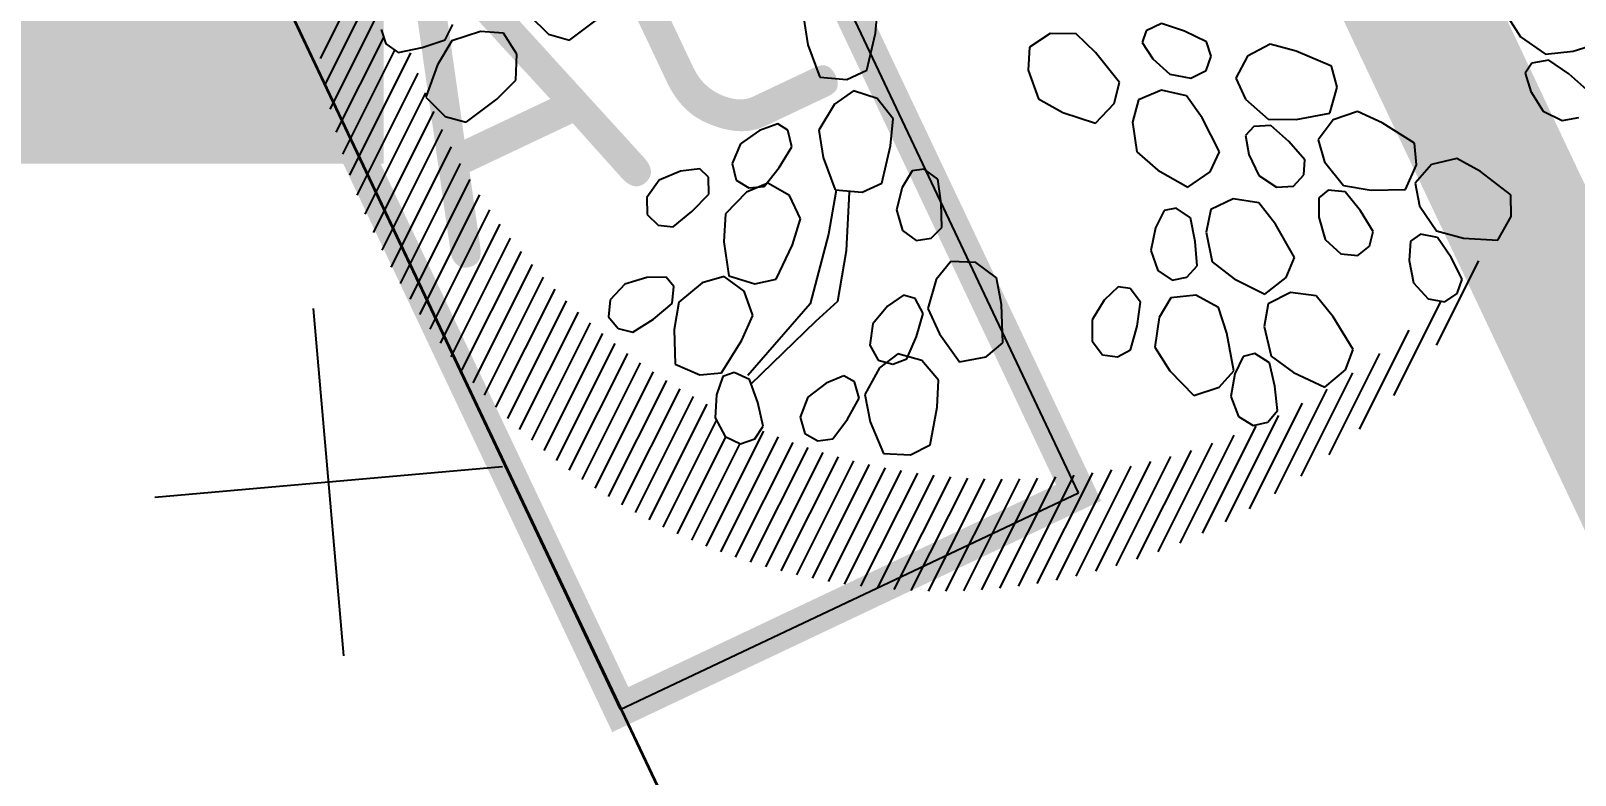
# Model space of a CAD drawing. Extents: x -809667 to 586099, y 3084146 to 3634412.
# Drawn here: x 381286.826 to 381288.653, y 3086160.531 to 3086161.412 of the extents above; entities that cross this region are included whole.
import ezdxf
from ezdxf.enums import TextEntityAlignment as Align

# ---------------------------------------------------------------- set-up
doc = ezdxf.new("R2010")
doc.units = 0
doc.header["$LTSCALE"] = 0.5
doc.header["$PDSIZE"] = 0.2
doc.layers.get('0').update_dxf_attribs({"linetype": 'CONTINUOUS'})
for name, color, linetype in [('EQUIP-箱柜', 3, 'CONTINUOUS'), ('WIRE-动力', 2, 'CONTINUOUS'), ('文字', 7, 'CONTINUOUS')]:
    doc.layers.add(name, color=color, linetype=linetype)
doc.styles.add('-宋体', font='', dxfattribs={"width": 0.6})
doc.styles.add('_TEL_ATTDEF', font='GBENOR', dxfattribs={"width": 0.8, "height": 3, "bigfont": 'GBCBIG'})
doc.styles.add('_TEL_DIM', font='SIMPLEX', dxfattribs={"width": 0.8, "height": 3.5, "bigfont": 'HZTXT'})
doc.styles.get('-宋体').set_extended_font_data('NSimSun')

# ---------------------------------------------------------------- blocks, each defined once
blk = doc.blocks.new('紫薇')
at = {"color": 0}
for p, q in [((570.0132250830065, 8.147294190130197), (490.6842630464525, 87.4762562266842)), ((573.1781404169888, -12.69529067349504), (494.3909795920481, 66.09187015143107)), ((575.3645857281517, -32.55940551430103), (497.0361863462022, 45.76899386761943)), ((516.8145188866183, 15.09661710169166), (516.8145188866183, 3.019324188120663)), ((470.8902440397069, -9.057971687056124), (461.2219786625355, 0.6038661981001496)), ((516.8145188866183, 3.019324188120663), (509.5633178101853, -6.642510735429823)), ((576.7092722457892, -51.58176156165428), (516.8145188866038, 8.312991797545692)), ((400.7952975751832, -11.47342967707664), (391.1270321980119, -30.79710248392075)), ((424.9659732794389, -18.71980661060661), (441.8854397339746, -11.47342967707664)), ((441.8854397339746, -11.47342967707664), (466.0561113506556, -11.47342967707664)), ((466.0561113506556, -11.47342967707664), (482.9755818918347, -25.96618354227394)), ((490.2267829682678, -9.057971687056124), (470.8902440397069, -9.057971687056124)), ((509.5633178101853, -6.642510735429823), (490.2267829682678, -9.057971687056124)), ((577.2686750931607, -87.49650346831186), (499.9973301359278, -10.22515851107892)), ((577.3166555049538, -69.86681435041828), (511.505070714702, -4.055229560181033)), ((420.1318365037441, -38.04347941745073), (424.9659732794389, -18.71980661060661)), ((376.6246300451458, -40.45893740747124), (347.6198257394135, -30.79710248392075)), ((391.1270321980119, -30.79710248392075), (376.6246300451458, -40.45893740747124)), ((482.9755818918347, -25.96618354227394), (499.8950483454391, -47.70531434100121)), ((576.6309971970768, -104.5364951019001), (499.6405828895367, -27.54608079436002)), ((427.3830375801772, -57.3671492645517), (420.1318365037441, -38.04347941745073)), ((499.8950483454391, -47.70531434100121), (490.2267829682678, -67.02898714784533)), ((575.4571837442636, -121.040351178759), (498.722821844116, -44.30598927859683)), ((446.7195765087381, -67.02898714784533), (427.3830375801772, -57.3671492645517)), ((573.7915732748224, -137.0524102390045), (497.2925952241494, -60.55343218831695)), ((475.7243808154017, -76.69082207139581), (446.7195765087381, -67.02898714784533)), ((490.2267829682678, -67.02898714784533), (475.7243808154017, -76.69082207139581)), ((193.3221811186522, -82.21387672331184), (196.9674848914146, -104.1915963133797)), ((571.6713295081863, -152.6098360019969), (495.3903584401414, -76.32886493392289)), ((142.7991120619699, -112.3426177976653), (134.1969735454768, -92.51193293835968)), ((569.1279341203626, -167.7441101438599), (493.0502117612632, -91.66638778476045)), ((196.9674848914146, -104.1915963133797), (195.9549042265862, -131.7203600583598)), ((566.1882977040659, -182.4821432572498), (490.301180745475, -106.5950262986589)), ((158.8075734479353, -138.3879415811971), (142.7991120619699, -112.3426177976653)), ((562.8756018829445, -196.8471169657423), (487.1681784447283, -121.1396935275407)), ((195.9549042265862, -131.7203600583598), (176.1275658048689, -140.3085110420361)), ((559.2099479891767, -210.8591326016758), (483.6727409727318, -135.3219255852164)), ((176.1275658048689, -140.3085110420361), (158.8075734479353, -138.3879415811971)), ((-9.188326003029943, -163.493899111636), (10.31011515855789, -156.7267042947933)), ((10.31011515855789, -156.7267042947933), (29.50726344715804, -162.0410910630599)), ((157.9827132597566, -162.420142008923), (174.1068943282589, -150.7246730560437)), ((174.1068943282589, -150.7246730560437), (191.7258388930932, -156.0492496741936)), ((191.7258388930932, -156.0492496741936), (210.2416475722566, -171.5858579063788)), ((233.6381621640176, -164.0577108608559), (239.8486699396744, -156.6563159069046)), ((239.8486699396744, -156.6563159069046), (255.3170804893598, -157.0232237568125)), ((255.3170804893598, -157.0232237568125), (272.9360281853005, -162.347803001292)), ((555.2088638697751, -224.5357180119026), (479.8335983551515, -149.160452497279)), ((-19.32923410553485, -182.5835515940562), (-9.188326003029943, -163.493899111636)), ((29.50726344715804, -162.0410910630599), (36.32957407273352, -179.1359558319673)), ((151.1164399990812, -181.8839141232893), (157.9827132597566, -162.420142008923)), ((210.2416475722566, -171.5858579063788), (213.886951345019, -193.5635774983093)), ((234.8339734524488, -177.6737492745742), (233.6381621640176, -164.0577108608559)), ((272.9360281853005, -162.347803001292), (284.3444649744779, -175.0737745715305)), ((305.7641848940402, -179.4513347791508), (310.2542634671554, -170.896204826422)), ((310.2542634671554, -170.896204826422), (325.4453736450523, -167.9574095169082)), ((325.4453736450523, -167.9574095169082), (343.7943800603971, -169.4039314175025)), ((343.7943800603971, -169.4039314175025), (357.6533042835072, -179.4055813690647)), ((550.8877048440481, -237.8922285158478), (475.6671234814567, -162.6716471532709)), ((-92.03513111919165, -188.8670642087236), (-76.62134736124426, -177.191576722078)), ((-76.62134736124426, -177.191576722078), (-63.08059841487557, -179.0556005043909)), ((-63.08059841487557, -179.0556005043909), (-57.24673987552524, -186.757363201119)), ((-29.71117579191923, -211.3384644566104), (-19.32923410553485, -182.5835515940562)), ((36.32957407273352, -179.1359558319673), (35.72698250971735, -203.299114770256)), ((159.7185785155743, -201.7145989825949), (151.1164399990812, -181.8839141232893)), ((249.6466216472909, -190.1030369112268), (234.8339734524488, -177.6737492745742)), ((284.3444649744779, -175.0737745715305), (285.5402793930843, -188.6898156115785)), ((309.8349287807941, -192.4995343061164), (305.7641848940402, -179.4513347791508)), ((357.6533042835072, -179.4055813690647), (361.7240517893806, -192.4537827959284)), ((546.259974462213, -250.9421676637139), (471.1876893734152, -175.869882574887)), ((-105.9904456427321, -202.4679916696623), (-92.03513111919165, -188.8670642087236)), ((-57.24673987552524, -186.757363201119), (-61.04649374261498, -201.7563037266955)), ((213.886951345019, -193.5635774983093), (212.8743706801906, -221.0923412432894)), ((266.0118950838223, -200.6819714820012), (249.6466216472909, -190.1030369112268)), ((285.5402793930843, -188.6898156115785), (277.7771451501176, -197.9415587363765)), ((326.9565836908296, -201.4856720129028), (309.8349287807941, -192.4995343061164)), ((361.7240517893806, -192.4537827959284), (356.1114539159462, -203.1476945811883)), ((541.3375836406776, -263.697446371807), (466.4079564757849, -188.7678192068997)), ((-105.9367551989853, -214.5480615580454), (-105.9904456427321, -202.4679916696623)), ((-61.04649374261498, -201.7563037266955), (-70.15815936401486, -217.7486772714183)), ((35.72698250971735, -203.299114770256), (20.81691914796829, -219.852012055926)), ((175.727039902471, -227.759922764264), (159.7185785155743, -201.7145989825949)), ((249.0032895794138, -213.8999914331362), (262.2638636389747, -199.0362642845139)), ((262.2638636389747, -199.0362642845139), (280.6128664352, -200.4827842852101)), ((277.7771451501176, -197.9415587363765), (266.0118950838223, -200.6819714820012)), ((280.6128664352, -200.4827842852101), (302.0149332629517, -211.7154554696754)), ((345.2007556566969, -208.3330233665183), (326.9565836908296, -201.4856720129028)), ((356.1114539159462, -203.1476945811883), (345.2007556566969, -208.3330233665183)), ((536.1310618360003, -276.1685940967873), (461.3391058170091, -201.3766380778106)), ((-171.8302298244089, -232.1547575136647), (-153.7945633046329, -220.2397425221279)), ((-153.7945633046329, -220.2397425221279), (-133.4341737851501, -223.6218531066552)), ((-98.64443247206509, -224.1752643389627), (-105.9367551989853, -214.5480615580454)), ((-70.15815936401486, -217.7486772714183), (-85.10368026699871, -226.0392856532708)), ((-20.41389885824174, -226.0772352302447), (-29.71117579191923, -211.3384644566104)), ((20.81691914796829, -219.852012055926), (-1.337268739007413, -236.2242480656132)), ((212.8743706801906, -221.0923412432894), (193.0470322584733, -229.6804922269657)), ((212.2640695869923, -221.6183577654883), (229.1835401272401, -253.0193264493719)), ((246.4437521183863, -234.3800525022671), (249.0032895794138, -213.8999914331362)), ((302.0149332629517, -211.7154554696754), (310.2612618561834, -232.4110217271373)), ((530.6497304449149, -288.3649322353303), (455.991029779485, -213.7062315699295)), ((-194.7000264683738, -252.442737412639), (-171.8302298244089, -232.1547575136647)), ((-133.4341737851501, -223.6218531066552), (-119.1164506264031, -237.4701747624204)), ((-85.10368026699871, -226.0392856532708), (-98.64443247206509, -224.1752643389627)), ((-77.41830730717629, -238.3309259591624), (-59.64736527856439, -227.8343668645248)), ((-59.64736527856439, -227.8343668645248), (-39.77782343979925, -229.2395416712388)), ((-39.77782343979925, -229.2395416712388), (-29.70350073743612, -244.6436432627961)), ((-1.337268739007413, -236.2242480656132), (-20.41389885824174, -226.0772352302447)), ((132.4041834240779, -238.9719328666106), (140.2403596164659, -227.7727896245196)), ((140.2403596164659, -227.7727896245196), (149.7554095573723, -226.0950295971707)), ((149.7554095573723, -226.0950295971707), (161.3690556827933, -236.3189999582246)), ((193.0470322584733, -229.6804922269657), (175.727039902471, -227.759922764264)), ((219.5152706634253, -269.9275383045897), (202.5958042098209, -226.4492767089978)), ((259.0753270788118, -251.9213227825239), (246.4437521183863, -234.3800525022671)), ((310.2612618561834, -232.4110217271373), (315.1400275565684, -259.5229342048988)), ((524.9018461206579, -300.2947174407891), (450.3724892898026, -225.7653606099193)), ((-119.1164506264031, -237.4701747624204), (-121.3006373448297, -255.7460509976372)), ((-83.57560541760176, -259.0514599541202), (-77.41830730717629, -238.3309259591624)), ((-29.70350073743612, -244.6436432627961), (-25.50630765873939, -268.4471080685034)), ((135.7619381714612, -258.0147063201293), (132.4041834240779, -238.9719328666106)), ((161.3690556827933, -236.3189999582246), (171.4433790938929, -251.723105574958)), ((359.6348598022014, -253.8309480836615), (363.1251171482727, -244.8215553322807)), ((363.1251171482727, -244.8215553322807), (377.8846126133576, -240.1778886867687)), ((377.8846126133576, -240.1778886867687), (396.2792423060164, -239.5328611629084)), ((396.2792423060164, -239.5328611629084), (411.1836108416319, -247.8972249133512)), ((518.8947198786773, -311.9652607284952), (444.4912441209308, -237.5617849707487)), ((-193.5838330537081, -269.8331035552546), (-194.7000264683738, -252.442737412639)), ((-121.3006373448297, -255.7460509976372), (-133.3859731527045, -276.6784666432068)), ((-88.05402394663543, -289.2933761356398), (-83.57560541760176, -259.0514599541202)), ((141.4984568813816, -276.6380353560671), (135.7619381714612, -258.0147063201293)), ((171.4433790938929, -251.723105574958), (172.0026518553495, -268.8049671938643)), ((229.1835401272401, -253.0193264493719), (260.6054128212854, -301.3285040268674)), ((280.2677272511646, -273.9556573973969), (259.0753270788118, -251.9213227825239)), ((307.3584118131548, -275.0250531928614), (318.8466258719563, -258.7525565521792)), ((318.8466258719563, -258.7525565521792), (337.2412517536432, -258.1075275531039)), ((337.2412517536432, -258.1075275531039), (359.7797318026423, -266.8389812400565)), ((365.1599903572351, -266.3329238900915), (359.6348598022014, -253.8309480836615)), ((411.1836108416319, -247.8972249133512), (416.7087452076375, -260.3992021949962)), ((512.6348165193631, -323.3830268988095), (438.354161441719, -249.1023718211509)), ((-341.0925502087921, -260.1417779857293), (-345.5060730949044, -278.0107214199379)), ((-181.6831741966307, -287.8679033862427), (-193.5838330537081, -269.8331035552546)), ((-25.50630765873939, -268.4471080685034), (-36.84084880165756, -287.626174130477)), ((172.0026518553495, -268.8049671938643), (164.1664763716981, -280.0041144611314)), ((238.8518095919862, -306.1594229685143), (219.5152706634253, -269.9275383045897)), ((315.1400275565684, -259.5229342048988), (297.5990451974794, -272.1401297757402)), ((359.7797318026423, -266.8389812400565), (370.3212816640735, -286.4650894766673)), ((383.190775920637, -273.3180874297395), (365.1599903572351, -266.3329238900915)), ((416.7087452076375, -260.3992021949962), (412.3459237916395, -271.6609424436465)), ((499.3787927625235, -345.4823422012851), (425.3360191998363, -271.4395686385978)), ((506.1278378920397, -334.5537178011728), (431.9673065930256, -260.3931865021586)), ((-345.5060730949044, -278.0107214199379), (-360.0721569964662, -297.2993337651715)), ((-133.3859731527045, -276.6784666432068), (-154.3968014419079, -284.0847810180858)), ((-143.3794609801844, -298.8186112856492), (-133.7111915163696, -282.0726773524657)), ((-133.7111915163696, -282.0726773524657), (-120.5096617722884, -278.5306328674778)), ((-120.5096617722884, -278.5306328674778), (-112.1422672811896, -283.3615503301844)), ((-112.1422672811896, -283.3615503301844), (-109.8175396732986, -298.6586738443002)), ((152.2726646745577, -282.1013143667951), (141.4984568813816, -276.6380353560671)), ((164.1664763716981, -280.0041144611314), (152.2726646745577, -282.1013143667951)), ((297.5990451974794, -272.1401297757402), (280.2677272511646, -273.9556573973969)), ((307.1394407544285, -295.6632746541873), (307.3584118131548, -275.0250531928614)), ((402.0941228121519, -278.050899236463), (383.190775920637, -273.3180874297395)), ((412.3459237916395, -271.6609424436465), (402.0941228121519, -278.050899236463)), ((492.39205546421, -356.1732744326582), (418.4649770643446, -282.2461960327928)), ((-218.9091561418027, -308.1430281596258), (-203.0183495832607, -293.4891851162538)), ((-203.0183495832607, -293.4891851162538), (-182.3790930695832, -293.5614620922133)), ((-182.3790930695832, -293.5614620922133), (-166.0253536514938, -304.9337273100391)), ((-154.3968014419079, -284.0847810180858), (-181.6831741966307, -287.8679033862427)), ((-76.02065830025822, -301.8976941863075), (-88.05402394663543, -289.2933761356398)), ((-36.84084880165756, -287.626174130477), (-55.31167883891612, -308.0635563181713)), ((321.6799679026008, -311.6578337075189), (307.1394407544285, -295.6632746541873)), ((370.3212816640735, -286.4650894766673), (378.2451344374567, -312.8482414903119)), ((485.1714150616608, -366.6303035597666), (411.3582497761963, -292.8171382743167)), ((-381.8338832287118, -302.0675272783265), (-409.3783406261355, -302.468799800612)), ((-360.0721569964662, -297.2993337651715), (-381.8338832287118, -302.0675272783265)), ((-372.7106638085097, -318.0435847593471), (-361.0577957024798, -302.6126935770735)), ((-361.0577957024798, -302.6126935770735), (-347.5210510334, -300.7198094082996)), ((-347.5210510334, -300.7198094082996), (-339.8107403181493, -306.5423657847568)), ((-339.8107403181493, -306.5423657847568), (-339.3834703210741, -322.009226703085)), ((-238.2283740844578, -331.8368574203923), (-218.9091561418027, -308.1430281596258)), ((-166.0253536514938, -304.9337273100391), (-165.2495990097523, -323.3233039369807)), ((-150.9558778554201, -316.7722721556202), (-143.3794609801844, -298.8186112856492)), ((-109.8175396732986, -298.6586738443002), (-112.0017284341156, -316.9345536185429)), ((-55.31167883891612, -308.0635563181713), (-76.02065830025822, -301.8976941863075)), ((124.5137379961088, -311.705375877209), (143.1629116302356, -304.7066951496527)), ((143.1629116302356, -304.7066951496527), (158.7379153575748, -314.5147317824885)), ((260.6054128212854, -315.8212578920648), (238.8518095919862, -306.1594229685143)), ((260.6054128212854, -301.3285040268674), (325.8662225101143, -339.9758466808125)), ((477.7201164016733, -376.8566744294367), (404.0193435769033, -303.1559016046522)), ((-382.4359500007704, -334.9301131116226), (-372.7106638085097, -318.0435847593471)), ((-146.2140839025378, -327.88291395735), (-150.9558778554201, -316.7722721556202)), ((-112.0017284341156, -316.9345536185429), (-122.5533096427098, -330.3795123910531)), ((-41.02575772814453, -321.0311350813136), (-31.43436845950782, -319.8665295755491)), ((-31.43436845950782, -319.8665295755491), (-20.3862531799823, -330.6991421440616)), ((112.7298211855814, -328.650092988275), (124.5137379961088, -311.705375877209)), ((158.7379153575748, -314.5147317824885), (172.468421808444, -334.4068045513704)), ((179.6617410955951, -323.5677053211257), (187.6132753528655, -318.0791575117037)), ((187.6132753528655, -318.0791575117037), (202.4300616737455, -322.5366444056854)), ((325.8662225101143, -347.2222236143425), (260.6054128212854, -315.8212578920648)), ((345.235885091126, -331.1449702931568), (321.6799679026008, -311.6578337075189)), ((378.2451344374567, -312.8482414903119), (362.2492297049612, -327.3744494589046)), ((470.0408941467758, -386.8551217042259), (396.4512387024879, -313.265466259938)), ((-339.3834703210741, -322.009226703085), (-343.7969956705347, -339.8781733987853)), ((-234.3370241736993, -348.8229728722945), (-238.2283740844578, -331.8368574203923)), ((-165.2495990097523, -323.3233039369807), (-173.820637287572, -345.9232744956389)), ((-135.7548414301127, -333.9215604150668), (-146.2140839025378, -327.88291395735)), ((-122.5533096427098, -330.3795123910531), (-135.7548414301127, -333.9215604150668)), ((-105.0699971402064, -337.9048103699461), (-86.76125430874527, -328.37726770062)), ((-86.76125430874527, -328.37726770062), (-66.99578203354031, -330.8469468047842)), ((-66.99578203354031, -330.8469468047842), (-57.76282302942127, -346.7695970805362)), ((-49.45176932401955, -331.7935137832537), (-41.02575772814453, -321.0311350813136)), ((-47.1210071137175, -350.989067572169), (-49.45176932401955, -331.7935137832537)), ((-20.3862531799823, -330.6991421440616), (-11.15329368319362, -346.6217964747921)), ((115.7626905813813, -350.0523020392284), (112.7298211855814, -328.650092988275)), ((177.2024051249027, -337.0130812292919), (179.6617410955951, -323.5677053211257)), ((202.4300616737455, -322.5366444056854), (218.0050677228719, -332.344684404321)), ((218.0050677228719, -332.344684404321), (225.628537193872, -347.6412688465789)), ((362.2492297049612, -327.3744494589046), (345.235885091126, -331.1449702931568)), ((454.0072284353373, -406.1767950520734), (380.6369028402842, -332.8064694570494)), ((462.1360006612376, -396.6278977483162), (388.6564201788278, -323.1483172659064)), ((-343.7969956705347, -339.8781733987853), (-355.920829272829, -351.9245604565367)), ((-112.3306271387264, -358.2649700222537), (-105.0699971402064, -337.9048103699461)), ((172.468421808444, -334.4068045513704), (170.1524739526212, -356.5640783803537)), ((188.1868112143129, -352.9267407888547), (177.2024051249027, -337.0130812292919)), ((325.1700769281015, -362.7881964789703), (325.6521502193063, -343.4576676944271)), ((325.6521502193063, -343.4576676944271), (335.552021574229, -334.0332836890593)), ((335.552021574229, -334.0332836890593), (345.2108534248546, -334.2741599166766)), ((345.2108534248546, -334.2741599166766), (354.5683895461261, -346.5966135719791)), ((445.6559275829932, -415.5031637294451), (372.3942511779605, -342.2414873244124)), ((-355.920829272829, -351.9245604565367), (-369.4575764043257, -353.8174478868023)), ((-280.9983753636479, -369.9802182381973), (-266.4136768653989, -354.02592669148)), ((-266.4136768653989, -354.02592669148), (-245.8432903187349, -352.3397088209167)), ((-245.8432903187349, -352.3397088209167), (-228.5802106168121, -362.2774796141312)), ((-219.6974903820083, -364.715226852335), (-234.3370241736993, -348.8229728722945)), ((-193.3713244935498, -356.6040529208258), (-219.6974903820083, -364.715226852335)), ((-173.820637287572, -345.9232744956389), (-193.3713244935498, -356.6040529208258)), ((-180.133183112368, -369.3797782612965), (-173.2763519091532, -351.2998002870008)), ((-173.2763519091532, -351.2998002870008), (-160.8139624008909, -345.6859500510618)), ((-160.8139624008909, -345.6859500510618), (-151.7799898134544, -349.1120839333162)), ((-151.7799898134544, -349.1120839333162), (-147.0315356412902, -363.8382011828944)), ((-57.76282302942127, -346.7695970805362), (-54.84937051311135, -370.7640372877941)), ((-42.39239587448537, -369.8934656595811), (-47.1210071137175, -350.989067572169)), ((-11.15329368319362, -346.6217964747921), (-11.51172394677997, -363.7090522563085)), ((124.287763136439, -379.4113358249888), (115.7626905813813, -350.0523020392284)), ((170.1524739526212, -356.5640783803537), (161.8728724727407, -382.8377601234242)), ((201.1591003732756, -367.4682587729767), (188.1868112143129, -352.9267407888547)), ((225.628537193872, -347.6412688465789), (223.1692035449669, -361.0866481186822)), ((354.5683895461261, -346.5966135719791), (361.3907000692561, -363.6914824256673)), ((437.0830188179098, -424.607924493961), (363.9295944827027, -351.4545001587539)), ((-298.2289174264297, -395.2336961599067), (-280.9983753636479, -369.9802182381973)), ((-228.5802106168121, -362.2774796141312), (-226.2406912427396, -380.5341214975342)), ((-184.7315176418051, -388.3162866747007), (-180.133183112368, -369.3797782612965)), ((-147.0315356412902, -363.8382011828944), (-146.2557824477553, -382.2277816301212)), ((-118.425873584114, -388.2229021554813), (-112.3306271387264, -358.2649700222537)), ((-31.92697090096772, -375.9271918078884), (-42.39239587448537, -369.8934656595811)), ((-11.51172394677997, -363.7090522563085), (-19.93773504998535, -374.4714350150898)), ((14.04728230461478, -370.3455958133563), (22.69620225485414, -366.0389454001561)), ((22.69620225485414, -366.0389454001561), (36.73201900720596, -372.5506421392784)), ((190.1745437718928, -372.3846743395552), (206.7652881462127, -361.3610447077081)), ((213.229786333628, -367.9473324576393), (201.1591003732756, -367.4682587729767)), ((206.7652881462127, -361.3610447077081), (224.1507773017511, -367.4044783795252)), ((223.1692035449669, -361.0866481186822), (213.229786333628, -367.9473324576393)), ((224.1507773017511, -367.4044783795252), (242.0131191620603, -383.6881545530632)), ((246.5770736159757, -371.5061910720542), (253.0862097134814, -364.3660089066252)), ((253.0862097134814, -364.3660089066252), (268.5265152314678, -365.3676634514704)), ((268.5265152314678, -365.3676634514704), (285.9120074072853, -371.4110998762771)), ((327.1027139211074, -382.1789402896538), (325.1700769281015, -362.7881964789703)), ((361.3907000692561, -363.6914824256673), (358.554178844206, -380.5454709669575)), ((428.2890022028587, -433.4915774086257), (360.9726815871982, -366.1752567929507)), ((-226.2406912427396, -380.5341214975342), (-232.8553095096722, -403.7820932725444)), ((-146.2557824477553, -382.2277816301212), (-154.5140003934503, -397.1912243748084)), ((-54.84937051311135, -370.7640372877941), (-67.19703907519579, -389.3070542765781)), ((-19.93773504998535, -374.4714350150898), (-31.92697090096772, -375.9271918078884)), ((9.707876415923238, -383.3069238020107), (14.04728230461478, -370.3455958133563)), ((36.73201900720596, -372.5506421392784), (50.76036661211401, -384.4663429362699)), ((140.4776007989421, -385.8580310055986), (124.287763136439, -379.4113358249888)), ((182.5149738332257, -391.550141246058), (190.1745437718928, -372.3846743395552)), ((247.21286985185, -385.1598436916247), (246.5770736159757, -371.5061910720542)), ((285.9120074072853, -371.4110998762771), (296.7883604662493, -384.5947157135233)), ((336.5807683132589, -389.6687637893483), (327.1027139211074, -382.1789402896538)), ((358.554178844206, -380.5454709669575), (348.6543073877692, -389.9698590571061)), ((419.2739618682826, -442.1542066037073), (358.0987659692764, -380.979010704672)), ((-178.2688563931733, -398.5224113417789), (-184.7315176418051, -388.3162866747007)), ((-107.0864129047841, -401.4549599615857), (-118.425873584114, -388.2229021554813)), ((-67.19703907519579, -389.3070542765781), (-86.73825081530958, -408.723521429114)), ((-48.09542397037148, -406.9569236980751), (-34.02972251456231, -391.8526138523594)), ((-34.02972251456231, -391.8526138523594), (-14.57711978442967, -387.5666534928605)), ((-14.57711978442967, -387.5666534928605), (-0.5487740011885762, -399.4823506334797)), ((18.3269134843722, -400.6162836337462), (9.707876415923238, -383.3069238020107)), ((50.76036661211401, -384.4663429362699), (56.13979244418442, -400.6886904882267)), ((161.8728724727407, -382.8377601234242), (140.4776007989421, -385.8580310055986)), ((190.2957104369998, -411.7172676390037), (182.5149738332257, -391.550141246058)), ((242.0131191620603, -383.6881545530632), (244.7530536232516, -405.7970024896786)), ((261.5027445480227, -398.1867857305333), (247.21286985185, -385.1598436916247)), ((296.7883604662493, -384.5947157135233), (297.4241597214714, -398.2483710860834)), ((390.8972900503431, -466.8105433747405), (318.2863145324372, -394.1995678568201)), ((400.5790677390905, -458.8146515338449), (327.8587610472168, -386.0943448419857)), ((348.6543073877692, -389.9698590571061), (336.5807683132589, -389.6687637893483)), ((410.0375668035704, -450.5954810686235), (349.0424471197475, -389.6003613848297)), ((-292.904687573202, -411.8265650728717), (-298.2289174264297, -395.2336961599067)), ((-232.8553095096722, -403.7820932725444), (-251.4250447163358, -416.0895435502753)), ((-231.8549832804129, -409.0927075101063), (-219.9161334307864, -402.4376093903556)), ((-219.9161334307864, -402.4376093903556), (-210.6231328416616, -405.0816960250959)), ((-210.6231328416616, -405.0816960250959), (-204.6374408258125, -419.3497665813193)), ((-166.9763913508505, -402.8050784310326), (-178.2688563931733, -398.5224113417789)), ((-154.5140003934503, -397.1912243748084), (-166.9763913508505, -402.8050784310326)), ((-86.73825081530958, -408.723521429114), (-107.0864129047841, -401.4549599615857)), ((-48.12530950270593, -428.5729352617636), (-48.09542397037148, -406.9569236980751)), ((-0.5487740011885762, -399.4823506334797), (10.22502142284065, -421.1190485926345)), ((29.10818070638925, -416.8489762125537), (18.3269134843722, -400.6162836337462)), ((56.13979244418442, -400.6886904882267), (51.80038837715983, -413.6500221369788)), ((244.7530536232516, -405.7970024896786), (242.61113249138, -433.2609848463908)), ((277.4199017453939, -409.4286778336391), (261.5027445480227, -398.1867857305333)), ((289.2877400983125, -407.1735982457176), (277.4199017453939, -409.4286778336391)), ((297.4241597214714, -398.2483710860834), (289.2877400983125, -407.1735982457176)), ((380.9906225255545, -474.581545379624), (308.4898212995759, -402.0807441536454)), ((-276.9645299585536, -426.4139247173443), (-292.904687573202, -411.8265650728717)), ((-251.4250447163358, -416.0895435502753), (-276.9645299585536, -426.4139247173443)), ((-237.1466783406213, -427.6910865018144), (-231.8549832804129, -409.0927075101063)), ((-204.6374408258125, -419.3497665813193), (-202.2979225711897, -437.6064123949036)), ((-125.0293687935919, -422.8447204297408), (-106.4571867436171, -413.8414883827791)), ((-106.4571867436171, -413.8414883827791), (-86.76990744750947, -416.8720399932936)), ((-86.76990744750947, -416.8720399932936), (-77.99331086874008, -433.050719675608)), ((40.98923910222948, -419.033334822394), (29.10818070638925, -416.8489762125537)), ((51.80038837715983, -413.6500221369788), (40.98923910222948, -419.033334822394)), ((205.2213833639398, -438.3978601088747), (190.2957104369998, -411.7172676390037)), ((360.4938917097461, -489.4401536231162), (288.2168722722272, -417.1631341856264)), ((370.8570017446182, -482.1255941283598), (298.4674412465829, -409.7360336303245)), ((-240.1151200002059, -446.9504838297144), (-237.1466783406213, -427.6910865018144)), ((-132.8658402571455, -442.9902550214902), (-125.0293687935919, -422.8447204297408)), ((-43.84567567240447, -458.8436217615381), (-48.12530950270593, -428.5729352617636)), ((10.22502142284065, -421.1190485926345), (4.793297151103616, -442.7247138088569)), ((339.0665375661629, -503.3681385388772), (267.0195057944948, -431.3211067671946)), ((349.8982582481694, -496.5221896912553), (277.7353273031185, -424.3592587462044)), ((-203.9847580080968, -490.6469288545486), (-257.363324243066, -437.2683626195649)), ((-202.2979225711897, -437.6064123949036), (-209.251403786242, -453.2189676435664)), ((-139.8102337857708, -472.7628116039559), (-132.8658402571455, -442.9902550214902)), ((-77.99331086874008, -433.050719675608), (-75.76312265172601, -457.1182834682986)), ((4.793297151103616, -442.7247138088569), (-7.125119566917419, -467.560363505967)), ((222.447923974134, -441.0278830984607), (205.2213833639398, -438.3978601088747)), ((242.61113249138, -433.2609848463908), (222.447923974134, -441.0278830984607)), ((327.9945981621422, -509.9738686645287), (256.0655590007955, -438.0448295031965)), ((-232.806504778564, -456.5689616026357), (-240.1151200002059, -446.9504838297144)), ((-221.1902547543868, -459.8740696934983), (-232.806504778564, -456.5689616026357)), ((-209.251403786242, -453.2189676435664), (-221.1902547543868, -459.8740696934983)), ((-72.9119310863316, -461.7089242534712), (-64.18338388390839, -451.1904200604185)), ((-64.18338388390839, -451.1904200604185), (-54.56276464555413, -450.2989384019747)), ((-54.56276464555413, -450.2989384019747), (-43.82705148681998, -461.4412366067991)), ((305.1104154049244, -522.4450249666115), (233.4248942236009, -450.7595037853171)), ((316.6776951024658, -516.3346351344953), (244.8690481248486, -444.5259881569073)), ((-159.0715131092293, -517.8825042237295), (-218.5510986783775, -458.4029186546104)), ((-75.76312265172601, -457.1182834682986), (-88.63292119465768, -475.3028011536226)), ((-71.12778036203235, -480.9629769148305), (-72.9119310863316, -461.7089242534712)), ((-28.7324788318947, -467.5189893925563), (-43.84567567240447, -458.8436217615381)), ((-43.82705148681998, -461.4412366067991), (-35.05045452993363, -477.6199203571305)), ((-7.125119566917419, -467.560363505967), (-28.7324788318947, -467.5189893925563)), ((268.8407095264993, -539.2083276772173), (197.5448458859319, -467.9124640366354)), ((281.1993309747486, -533.88927959578), (209.7697709441127, -462.4597195651149)), ((293.2866129554459, -528.2988920468488), (221.7273184620135, -456.7395975533873)), ((-124.5346452996309, -534.7417025036702), (-186.9510841912415, -472.3252636120305)), ((-128.8515016920865, -486.3118674093857), (-139.8102337857708, -472.7628116039559)), ((-88.63292119465768, -475.3028011536226), (-108.7181852804497, -494.1559260813519)), ((-66.93847299274057, -499.9941548882052), (-71.12778036203235, -480.9629769148305)), ((-35.05045452993363, -477.6199203571305), (-35.89447719044983, -494.690081696026)), ((243.2728066280542, -548.9957638380874), (172.2583325573651, -477.9812897673983)), ((256.2018748782721, -544.2471625586622), (185.044180297642, -473.0894679780467)), ((-94.88828550608014, -546.7103927675926), (-158.9430276184721, -482.655650655186)), ((-68.28678509622114, -555.6342236477649), (-133.474487780084, -490.4465209638875)), ((-108.7181852804497, -494.1559260813519), (-128.8515016920865, -486.3118674093857)), ((202.6231782370887, -561.3791440361238), (132.0758073026664, -490.8317731017014)), ((216.497157652484, -557.5754539218324), (145.7870230566186, -486.865319325967)), ((230.0421773183189, -553.4428040580242), (159.1766362249036, -482.5772629646235)), ((-43.83614006947028, -562.4071991448291), (-109.8737616783328, -496.369577535952)), ((-21.02148969411792, -567.5441799905384), (-87.73146081574669, -500.8342088689096)), ((-56.64879732672125, -506.3229419616982), (-66.93847299274057, -499.9941548882052)), ((0.4862773765053134, -571.3742775314895), (-66.77589345449815, -504.112106700486)), ((-44.62302401568741, -505.2085899589583), (-56.64879732672125, -506.3229419616982)), ((-35.89447719044983, -494.690081696026), (-44.62302401568741, -505.2085899589583)), ((127.6431887098006, -574.7875021571526), (58.06400309555465, -505.2083165429067)), ((143.4667134846386, -572.933357402304), (73.6678211926046, -503.1344651102554)), ((158.8489893101796, -570.6379636981874), (88.84539865556872, -500.6343730436056)), ((173.8195271003642, -567.9308319587144), (103.6240846639266, -497.7353895222768)), ((188.4036357410077, -564.8372710697295), (118.0274207865587, -494.4610561152804)), ((20.91287586145336, -574.1232064868091), (-46.81567387547693, -506.3946567498788)), ((40.42118092748569, -575.9538420231547), (-27.70990139065543, -507.8227597050136)), ((59.13333150855033, -576.9883230745327), (-9.351256386769819, -508.503735179198)), ((77.14371678652242, -577.3210388228763), (8.34423566958867, -508.5215577059425)), ((94.52706338952703, -577.0267158961797), (25.44373311291565, -507.9433856195828)), ((111.3437112318352, -576.1656942088739), (42.00192116921244, -506.8239041462366))]:
    blk.add_line(p, q, dxfattribs=at)
blk = doc.blocks.new('23424')
at = {"layer": '文字', "linetype": 'Continuous'}
h = blk.add_hatch(dxfattribs=at)
h.set_pattern_fill('CROSS', color=8, scale=0.5200298169371408, angle=95.03494910525421)
h.set_pattern_definition([(95.03494910525414, (382033.7771842798, 3087685.867890632), (-0.8948146622980129, 0.7499090096577075), [0.4127736671938554, -1.238321001581566]), (185.0349491052542, (382033.9646615322, 3087686.091594298), (-0.7499090096577075, -0.8948146622980129), [0.4127736671938553, -1.238321001581566])])
h.paths.add_polyline_path([(382027.9466959568, 3087685.354205134), (382033.3725652094, 3087687.917868173), (382032.3474348806, 3087690.079062869), (382026.9233752072, 3087687.516411023)])
at = {"layer": '文字', "color": 8, "linetype": 'Continuous'}
blk.add_lwpolyline([(382027.9466959568, 3087685.354205134), (382033.3725652094, 3087687.917868173), (382032.3474348806, 3087690.079062869), (382026.9233752072, 3087687.516411023)], close=True, dxfattribs=at)
at = {"layer": '文字', "color": 8, "linetype": 'Continuous', "flags": 128}
blk.add_lwpolyline([(382027.9517716455, 3087685.343480556), (382033.3750542861, 3087687.910191564), (382032.3483698841, 3087690.079504621), (382026.9250872425, 3087687.512793613)], close=True, dxfattribs=at)
at = {"layer": '文字', "color": 8, "linetype": 'Continuous'}
for points, knots in [([(382033.1769420303, 3087699.248516113), (382034.4779586239, 3087697.7916629), (382036.7482498289, 3087695.249453361), (382033.26883866, 3087689.089056215), (382041.6724595816, 3087683.40146323), (382037.7710699415, 3087678.033797118), (382035.8946429618, 3087675.452136652), (382035.8946428625, 3087675.452136515), (382035.8946427632, 3087675.452136378), (382035.8946426639, 3087675.452136242), (382035.2374800504, 3087674.547986749), (382034.580317437, 3087673.643837256), (382033.9231548235, 3087672.739687763)], [0, 0, 0, 0, 5.241041887431607, 9.14564229660585, 17.99563365419748, 26.19649752088996, 26.19649752088996, 26.19649752088996, 26.19649795491676, 26.19649795491676, 26.19649795491676, 29.06860591620926, 29.06860591620926, 29.06860591620926, 29.06860591620926]), ([(382032.7294183201, 3087698.848863102), (382032.9304657649, 3087698.623734063), (382033.1296940208, 3087698.400612533), (382033.7072033214, 3087697.735693409), (382034.0650485996, 3087697.297866966), (382034.5813445289, 3087696.536415526), (382034.7666229231, 3087696.210557512), (382035.0370851192, 3087695.566221674), (382035.1209611345, 3087695.249205237), (382035.1610364622, 3087694.74390053), (382035.1544099021, 3087694.55602751), (382035.1004158845, 3087694.144731197), (382035.0536221627, 3087693.925776185), (382034.8775569441, 3087693.247903927), (382034.7116428411, 3087692.763184824), (382034.4890794061, 3087691.949884151), (382034.4153963563, 3087691.635782075), (382034.3379415458, 3087691.05334826), (382034.3250760866, 3087690.785561935), (382034.35413102, 3087690.264334165), (382034.3936381113, 3087690.009099019), (382034.6251636422, 3087689.03920519), (382034.9604826279, 3087688.373612704), (382035.7527104931, 3087687.110275225), (382036.212308401, 3087686.510281601), (382037.0974587725, 3087685.344390012), (382037.5228866916, 3087684.778319146), (382038.0500682542, 3087683.906612128), (382038.2129315048, 3087683.589070553), (382038.4631882104, 3087682.93135385), (382038.5339502321, 3087682.59749798), (382038.5695022728, 3087681.900287123), (382038.5343921891, 3087681.540967432), (382038.2929744019, 3087680.454204916), (382037.9561227176, 3087679.692043291), (382037.0546065773, 3087678.116986926), (382036.4922700223, 3087677.305048974), (382035.7380919818, 3087676.257268682), (382035.5739661346, 3087676.031454332), (382035.4092990047, 3087675.804898956), (382035.4068665943, 3087675.801552352), (382035.4044340657, 3087675.798205587), (382035.4020015371, 3087675.794858821), (382034.8102743575, 3087674.980737986), (382034.2185471778, 3087674.166617151), (382033.6268199981, 3087673.352496317)], [0, 0, 0, 0, 0.8099036432257772, 0.8099036432257772, 2.429710929677332, 2.429710929677332, 3.668370011875484, 3.668370011875484, 4.926642271919691, 4.926642271919691, 5.673721875148093, 5.673721875148093, 6.420801478376495, 6.420801478376495, 7.887994829765267, 7.887994829765267, 8.767826541488324, 8.767826541488324, 9.468061201558202, 9.468061201558202, 10.16829586162808, 10.16829586162808, 12.19741982035138, 12.19741982035138, 14.22654377907468, 14.22654377907468, 16.25566773779797, 16.25566773779797, 17.46119650358358, 17.46119650358358, 18.83630656972571, 18.83630656972571, 20.21141663586784, 20.21141663586784, 22.84411724529091, 22.84411724529091, 25.47681785471398, 25.47681785471398, 26.19649025920629, 26.19649025920629, 26.19649025920629, 26.20712103096453, 26.20712103096453, 26.20712103096453, 28.79312010440484, 28.79312010440484, 28.79312010440484, 28.79312010440484])]:
    blk.add_open_spline(points, degree=3, knots=knots, dxfattribs=at)
at = {"layer": '文字', "color": 8, "linetype": 'Continuous', "xscale": -0.00148055020779717, "yscale": 0.00148055020779717, "zscale": 0.00148055020779717, "rotation": 18.3940818516088}
blk.add_blockref('紫薇', (382033.6317802101, 3087689.341223761), dxfattribs=at)
at = {"layer": '文字', "color": 8, "linetype": 'Continuous', "style": '-宋体', "width": 0.6}
blk.add_text('生态停车位', height=1.784335443037975, dxfattribs=at).set_placement((382025.6659166787, 3087689.054504038))
blk = doc.blocks.new('$equip$00002708')
for p, q in [((-0.75, 0.5999999999994543), (-0.75, 0)), ((0.75, 0.5999999999994543), (-0.75, 0.5999999999994543)), ((0.75, 0), (0.75, 0.5999999999994543)), ((-0.75, 0), (0.75, 0))]:
    blk.add_line(p, q)
at = {"const_width": 0.04}
blk.add_lwpolyline([(-0.75, 0.5999999999994543), (-0.75, 0), (0.75, 0), (0.75, 0.5999999999994543), (-0.75, 0.5999999999994543), (-0.75, 0)], dxfattribs=at)
for p in [(0, 0.5999999999994543), (-0.75, 0.3000000000001819), (0.75, 0.3000000000001819), (0, 0)]:
    blk.add_point(p)
at = {"color": 7, "style": '_TEL_DIM'}
blk.add_attdef('$TEXT$', text='', height=0.4, dxfattribs=at).set_placement((1.818989403545856e-12, 0.2999999999992724), align=Align.MIDDLE_CENTER)
at = {"color": 7, "style": '_TEL_DIM', "flags": 1}
for tag in ['REMARK', 'A']:
    blk.add_attdef(tag, text='', height=0.4, dxfattribs=at).set_placement((0, 0), align=Align.MIDDLE_CENTER)

msp = doc.modelspace()

# ---------------------------------------------------------------- linework, layer by layer
at = {"layer": 'WIRE-动力', "linetype": 'Continuous', "const_width": 0.175}
msp.add_lwpolyline([(381284.3518750618, 3086179.707615819), (381280.6518658805, 3086177.956489259), (381292.403014899, 3086153.127124963)], dxfattribs=at)

# ---------------------------------------------------------------- block references
at = {"layer": 'EQUIP-箱柜', "linetype": 'Continuous'}
ref = msp.add_blockref('$equip$00002708', (381287.2028892734, 3086161.286447375), dxfattribs=dict(at, rotation=295.3270831913837))
ref.add_attrib('$TEXT$', 'AC', dxfattribs={"layer": '0', "color": 7, "height": 0.4, "rotation": 25.32708319138374, "style": '_TEL_ATTDEF'}).set_placement((381287.4740534056, 3086161.414782925), align=Align.MIDDLE_CENTER)
at = {"layer": '文字', "color": 8, "linetype": 'Continuous'}
msp.add_blockref('23424', (-745.6580644398928, -1527.707586588804), dxfattribs=at)

doc.saveas('drawing.dxf')
